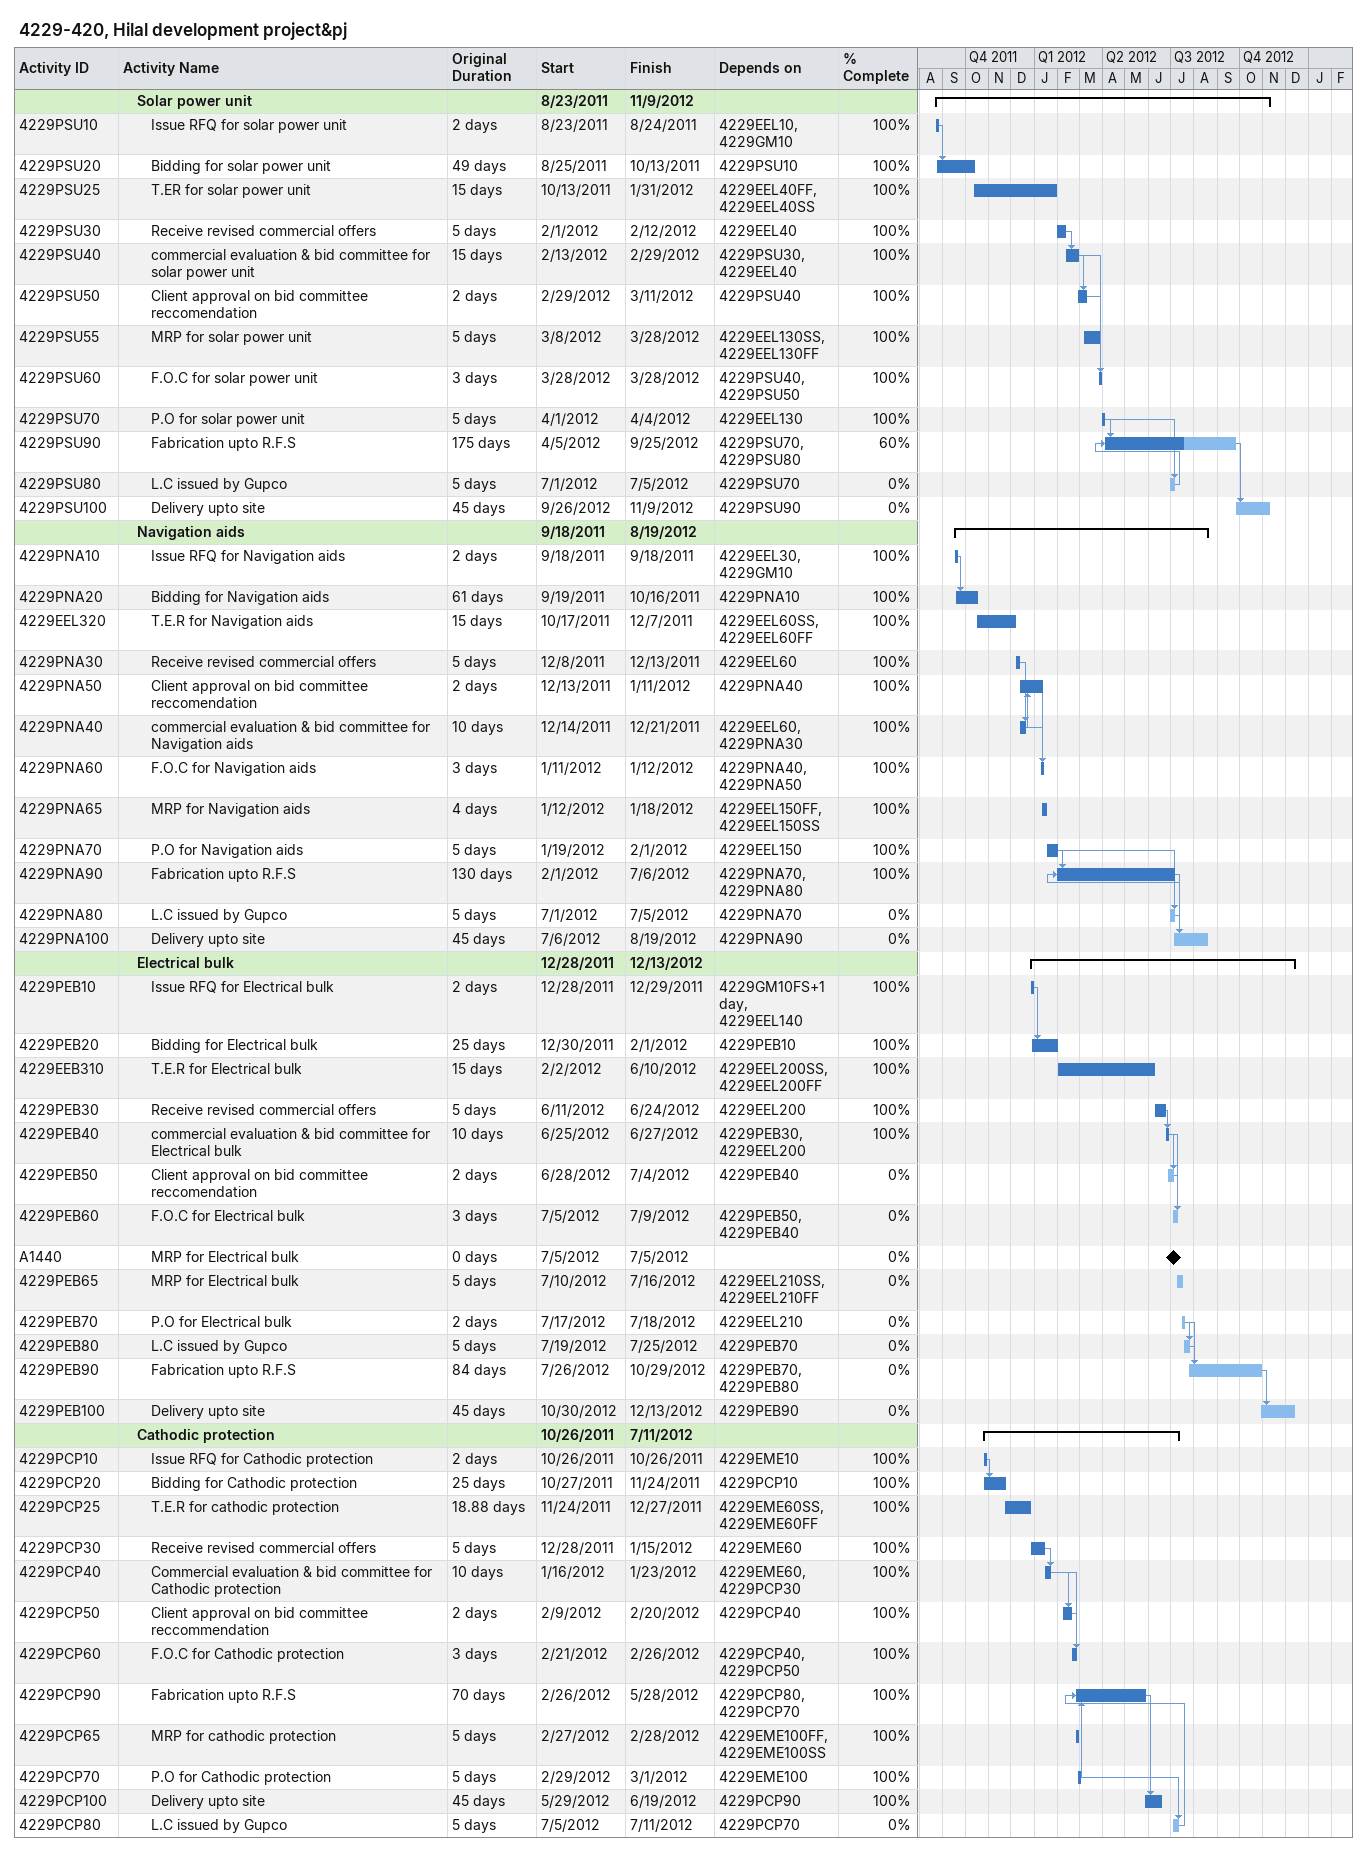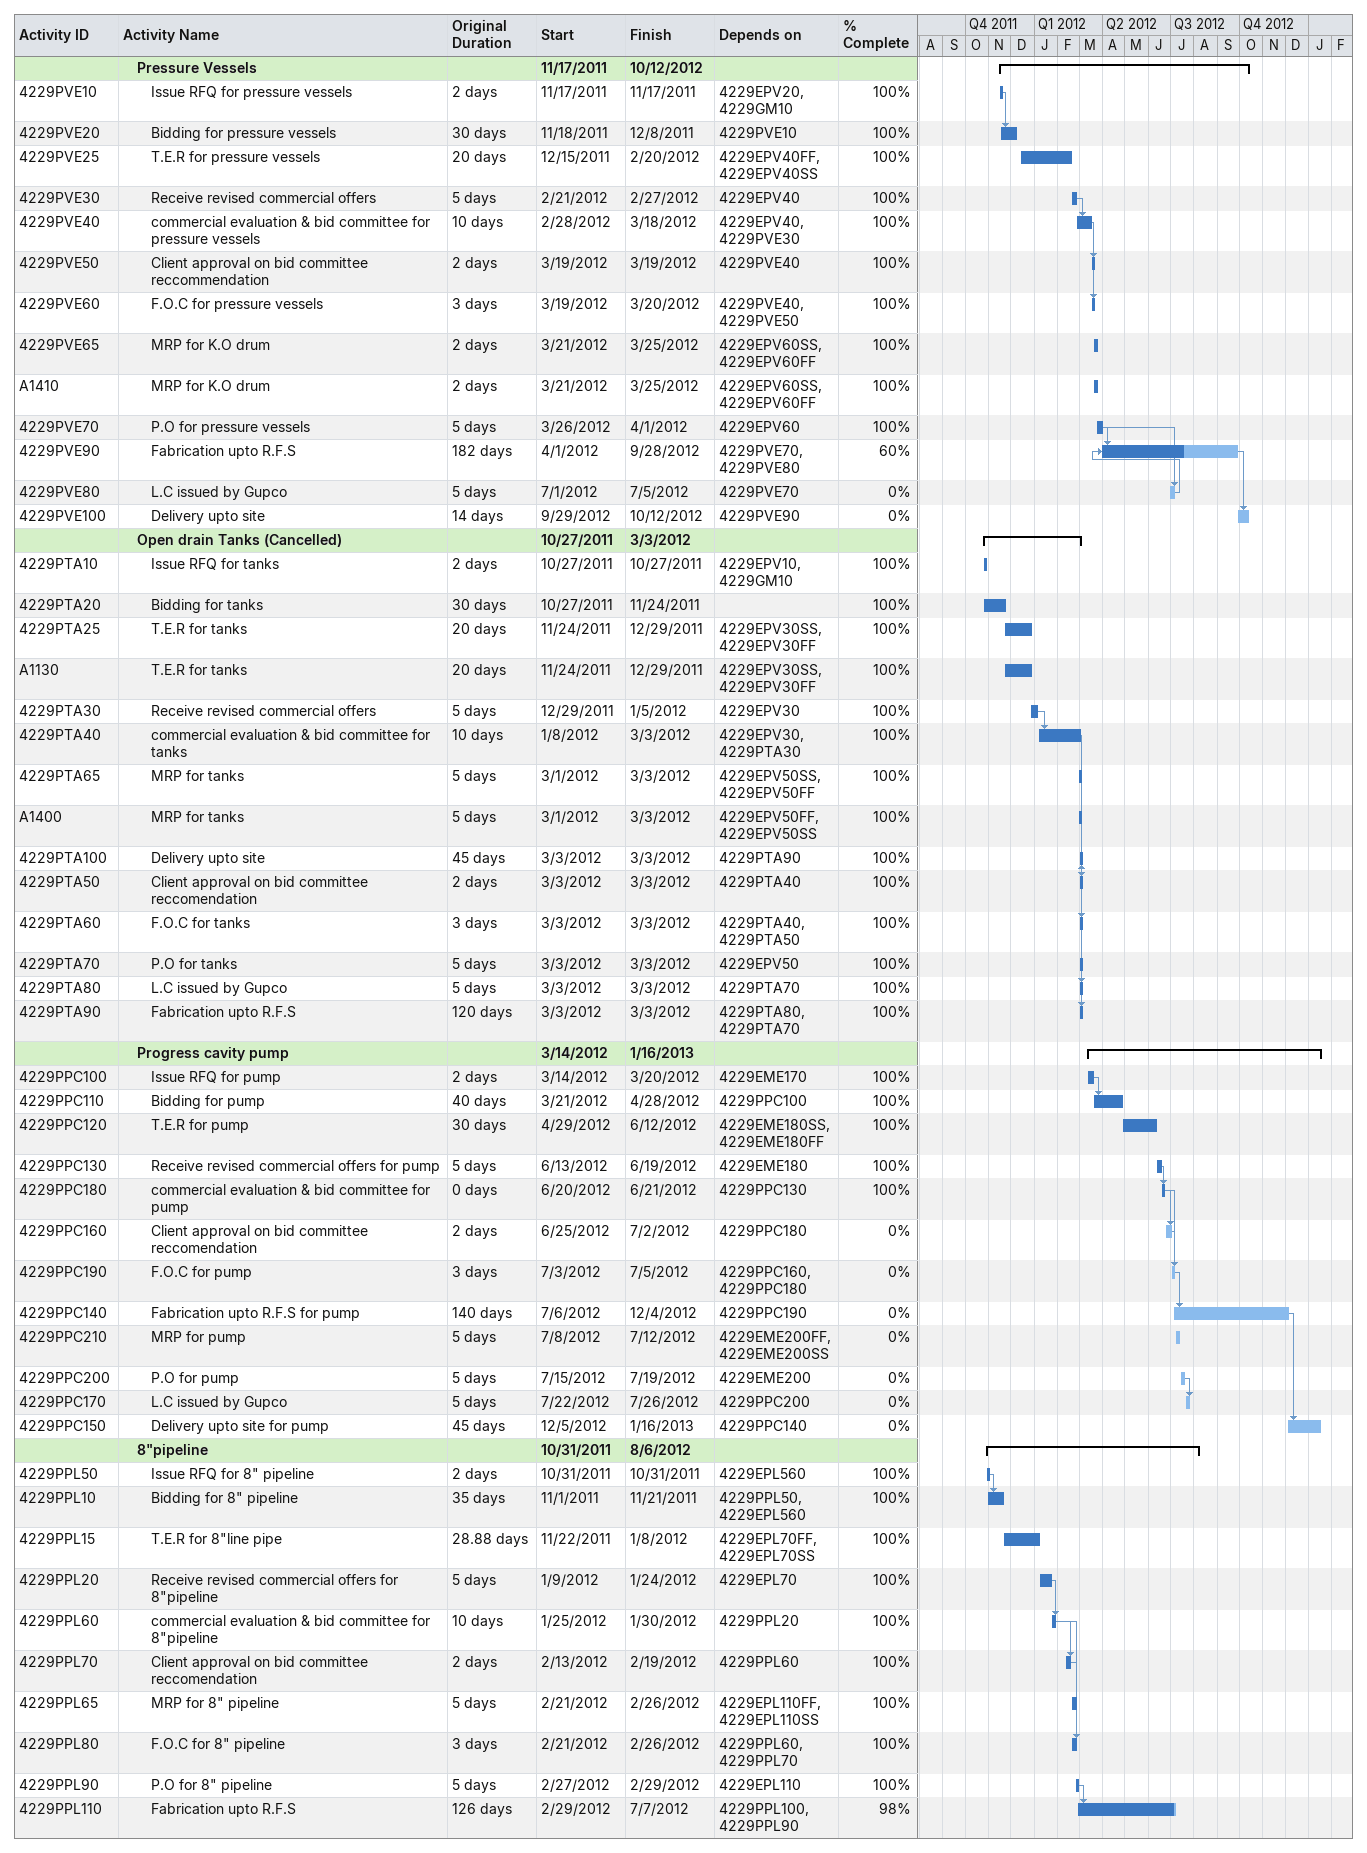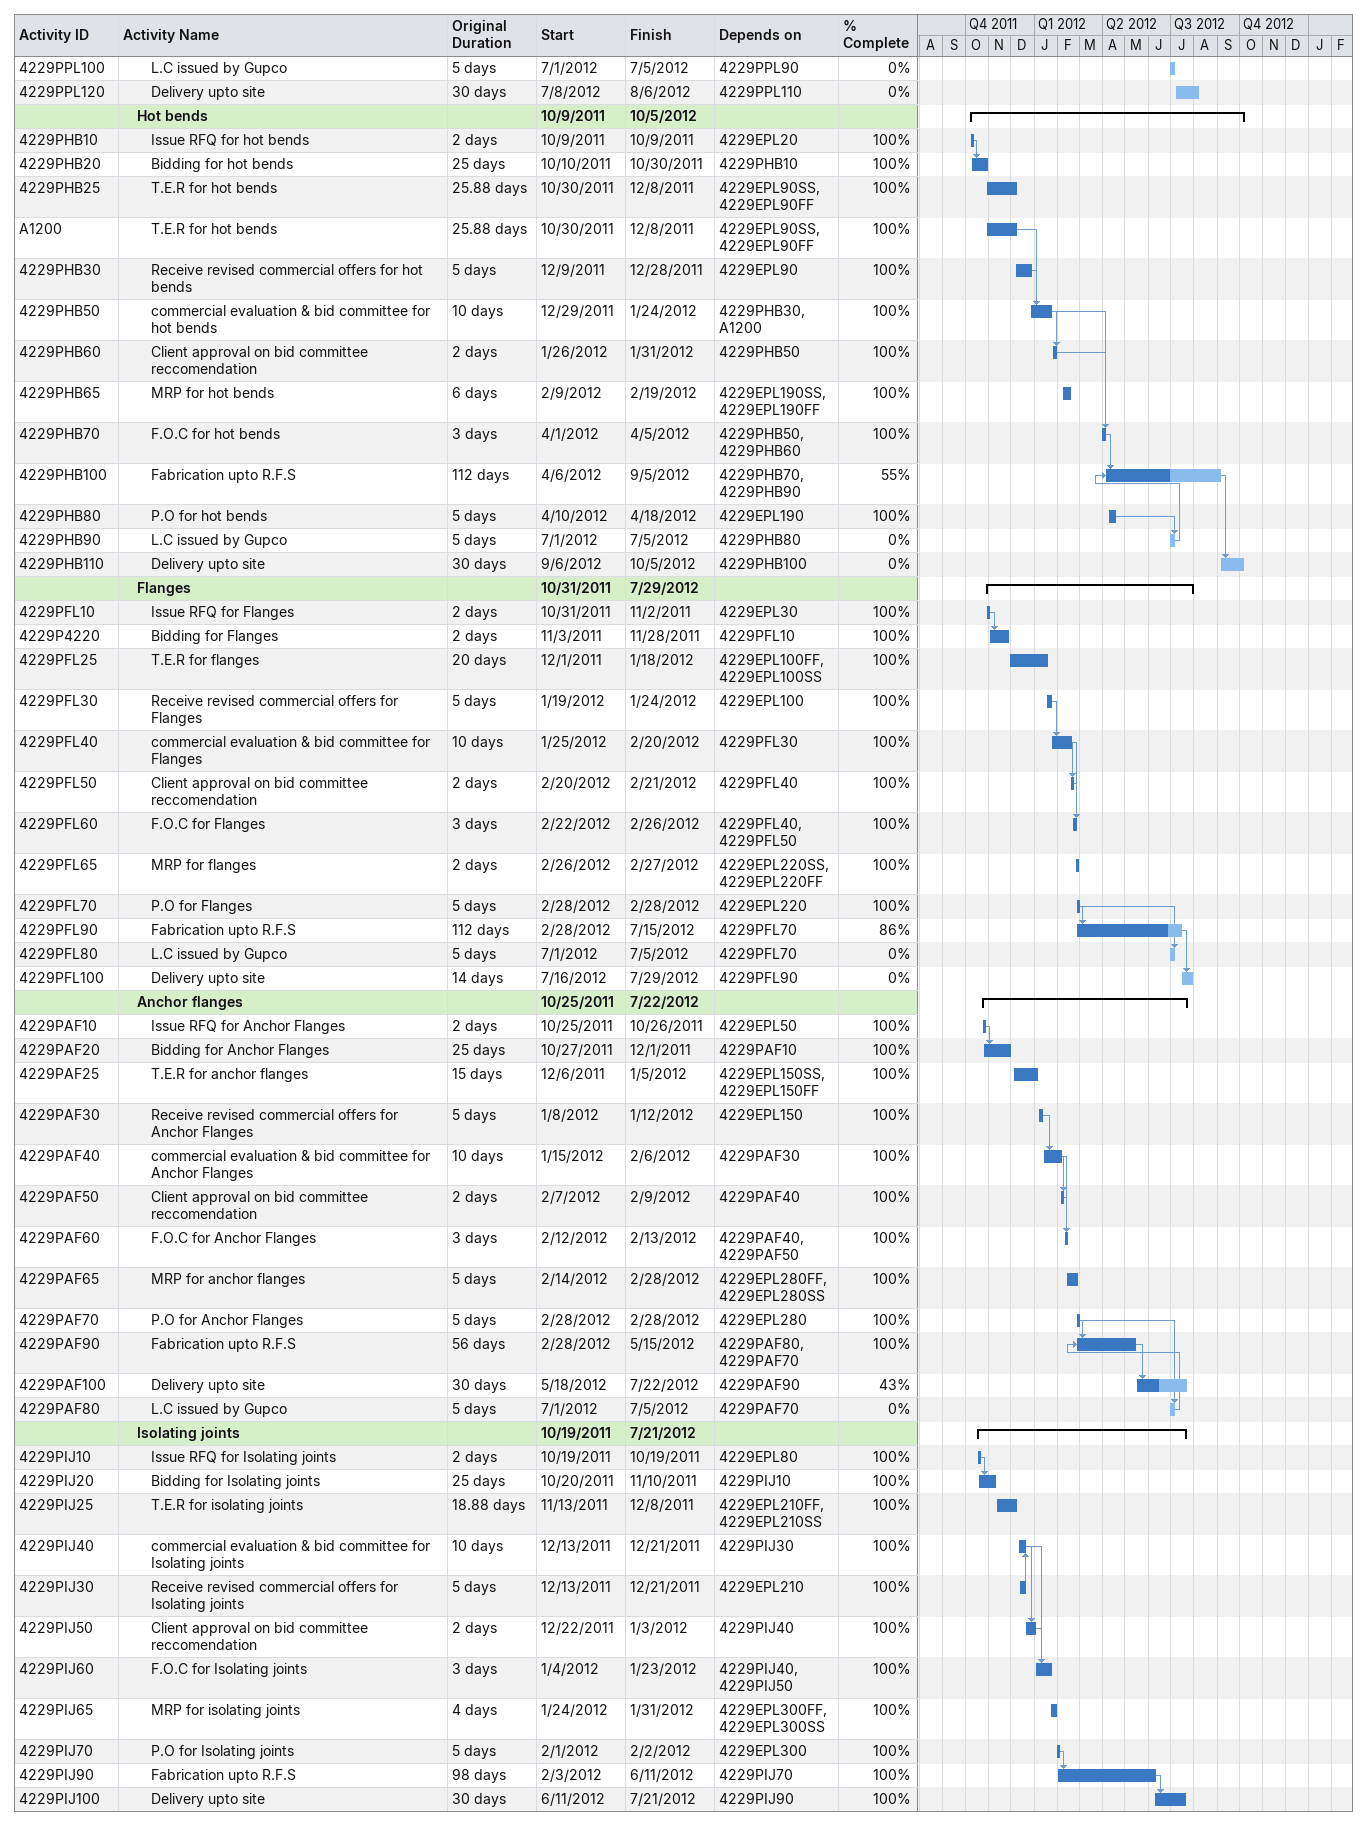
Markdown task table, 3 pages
4229-420, Hilal development project&pj

| ID | Level | Task | Original duration | Start | Finish | Predecessors | % complete |
|---|---|---|---|---|---|---|---|
|  | 2 | **Solar power unit** |  | 2011-08-23 | 2012-11-09 |  |  |
| 4229PSU10 | 3 | Issue RFQ for solar power unit | 2d | 2011-08-23 | 2011-08-24 | 4229EEL10, 4229GM10 | 100 |
| 4229PSU20 | 3 | Bidding for solar power unit | 49d | 2011-08-25 | 2011-10-13 | 4229PSU10 | 100 |
| 4229PSU25 | 3 | T.ER for solar power unit | 15d | 2011-10-13 | 2012-01-31 | 4229EEL40FF, 4229EEL40SS | 100 |
| 4229PSU30 | 3 | Receive revised commercial offers | 5d | 2012-02-01 | 2012-02-12 | 4229EEL40 | 100 |
| 4229PSU40 | 3 | commercial evaluation & bid committee for solar power unit | 15d | 2012-02-13 | 2012-02-29 | 4229PSU30, 4229EEL40 | 100 |
| 4229PSU50 | 3 | Client approval on bid committee reccomendation | 2d | 2012-02-29 | 2012-03-11 | 4229PSU40 | 100 |
| 4229PSU55 | 3 | MRP for solar power unit | 5d | 2012-03-08 | 2012-03-28 | 4229EEL130SS, 4229EEL130FF | 100 |
| 4229PSU60 | 3 | F.O.C for solar power unit | 3d | 2012-03-28 | 2012-03-28 | 4229PSU40, 4229PSU50 | 100 |
| 4229PSU70 | 3 | P.O for solar power unit | 5d | 2012-04-01 | 2012-04-04 | 4229EEL130 | 100 |
| 4229PSU90 | 3 | Fabrication upto R.F.S | 175d | 2012-04-05 | 2012-09-25 | 4229PSU70, 4229PSU80 | 60 |
| 4229PSU80 | 3 | L.C issued by Gupco | 5d | 2012-07-01 | 2012-07-05 | 4229PSU70 | 0 |
| 4229PSU100 | 3 | Delivery upto site | 45d | 2012-09-26 | 2012-11-09 | 4229PSU90 | 0 |
|  | 2 | **Navigation aids** |  | 2011-09-18 | 2012-08-19 |  |  |
| 4229PNA10 | 3 | Issue RFQ for Navigation aids | 2d | 2011-09-18 | 2011-09-18 | 4229EEL30, 4229GM10 | 100 |
| 4229PNA20 | 3 | Bidding for Navigation aids | 61d | 2011-09-19 | 2011-10-16 | 4229PNA10 | 100 |
| 4229EEL320 | 3 | T.E.R for Navigation aids | 15d | 2011-10-17 | 2011-12-07 | 4229EEL60SS, 4229EEL60FF | 100 |
| 4229PNA30 | 3 | Receive revised commercial offers | 5d | 2011-12-08 | 2011-12-13 | 4229EEL60 | 100 |
| 4229PNA50 | 3 | Client approval on bid committee reccomendation | 2d | 2011-12-13 | 2012-01-11 | 4229PNA40 | 100 |
| 4229PNA40 | 3 | commercial evaluation & bid committee for Navigation aids | 10d | 2011-12-14 | 2011-12-21 | 4229EEL60, 4229PNA30 | 100 |
| 4229PNA60 | 3 | F.O.C for Navigation aids | 3d | 2012-01-11 | 2012-01-12 | 4229PNA40, 4229PNA50 | 100 |
| 4229PNA65 | 3 | MRP for Navigation aids | 4d | 2012-01-12 | 2012-01-18 | 4229EEL150FF, 4229EEL150SS | 100 |
| 4229PNA70 | 3 | P.O for Navigation aids | 5d | 2012-01-19 | 2012-02-01 | 4229EEL150 | 100 |
| 4229PNA90 | 3 | Fabrication upto R.F.S | 130d | 2012-02-01 | 2012-07-06 | 4229PNA70, 4229PNA80 | 100 |
| 4229PNA80 | 3 | L.C issued by Gupco | 5d | 2012-07-01 | 2012-07-05 | 4229PNA70 | 0 |
| 4229PNA100 | 3 | Delivery upto site | 45d | 2012-07-06 | 2012-08-19 | 4229PNA90 | 0 |
|  | 2 | **Electrical bulk** |  | 2011-12-28 | 2012-12-13 |  |  |
| 4229PEB10 | 3 | Issue RFQ for Electrical bulk | 2d | 2011-12-28 | 2011-12-29 | 4229GM10FS+1d, 4229EEL140 | 100 |
| 4229PEB20 | 3 | Bidding for Electrical bulk | 25d | 2011-12-30 | 2012-02-01 | 4229PEB10 | 100 |
| 4229EEB310 | 3 | T.E.R for Electrical bulk | 15d | 2012-02-02 | 2012-06-10 | 4229EEL200SS, 4229EEL200FF | 100 |
| 4229PEB30 | 3 | Receive revised commercial offers | 5d | 2012-06-11 | 2012-06-24 | 4229EEL200 | 100 |
| 4229PEB40 | 3 | commercial evaluation & bid committee for Electrical bulk | 10d | 2012-06-25 | 2012-06-27 | 4229PEB30, 4229EEL200 | 100 |
| 4229PEB50 | 3 | Client approval on bid committee reccomendation | 2d | 2012-06-28 | 2012-07-04 | 4229PEB40 | 0 |
| 4229PEB60 | 3 | F.O.C for Electrical bulk | 3d | 2012-07-05 | 2012-07-09 | 4229PEB50, 4229PEB40 | 0 |
| A1440 | 3 | MRP for Electrical bulk | 0d | 2012-07-05 | 2012-07-05 |  | 0 |
| 4229PEB65 | 3 | MRP for Electrical bulk | 5d | 2012-07-10 | 2012-07-16 | 4229EEL210SS, 4229EEL210FF | 0 |
| 4229PEB70 | 3 | P.O for Electrical bulk | 2d | 2012-07-17 | 2012-07-18 | 4229EEL210 | 0 |
| 4229PEB80 | 3 | L.C issued by Gupco | 5d | 2012-07-19 | 2012-07-25 | 4229PEB70 | 0 |
| 4229PEB90 | 3 | Fabrication upto R.F.S | 84d | 2012-07-26 | 2012-10-29 | 4229PEB70, 4229PEB80 | 0 |
| 4229PEB100 | 3 | Delivery upto site | 45d | 2012-10-30 | 2012-12-13 | 4229PEB90 | 0 |
|  | 2 | **Cathodic protection** |  | 2011-10-26 | 2012-07-11 |  |  |
| 4229PCP10 | 3 | Issue RFQ for Cathodic protection | 2d | 2011-10-26 | 2011-10-26 | 4229EME10 | 100 |
| 4229PCP20 | 3 | Bidding for Cathodic protection | 25d | 2011-10-27 | 2011-11-24 | 4229PCP10 | 100 |
| 4229PCP25 | 3 | T.E.R for cathodic protection | 18.88d | 2011-11-24 | 2011-12-27 | 4229EME60SS, 4229EME60FF | 100 |
| 4229PCP30 | 3 | Receive revised commercial offers | 5d | 2011-12-28 | 2012-01-15 | 4229EME60 | 100 |
| 4229PCP40 | 3 | Commercial evaluation & bid committee for Cathodic protection | 10d | 2012-01-16 | 2012-01-23 | 4229EME60, 4229PCP30 | 100 |
| 4229PCP50 | 3 | Client approval on bid committee reccommendation | 2d | 2012-02-09 | 2012-02-20 | 4229PCP40 | 100 |
| 4229PCP60 | 3 | F.O.C for Cathodic protection | 3d | 2012-02-21 | 2012-02-26 | 4229PCP40, 4229PCP50 | 100 |
| 4229PCP90 | 3 | Fabrication upto R.F.S | 70d | 2012-02-26 | 2012-05-28 | 4229PCP80, 4229PCP70 | 100 |
| 4229PCP65 | 3 | MRP for cathodic protection | 5d | 2012-02-27 | 2012-02-28 | 4229EME100FF, 4229EME100SS | 100 |
| 4229PCP70 | 3 | P.O for Cathodic protection | 5d | 2012-02-29 | 2012-03-01 | 4229EME100 | 100 |
| 4229PCP100 | 3 | Delivery upto site | 45d | 2012-05-29 | 2012-06-19 | 4229PCP90 | 100 |
| 4229PCP80 | 3 | L.C issued by Gupco | 5d | 2012-07-05 | 2012-07-11 | 4229PCP70 | 0 |
|  | 2 | **Pressure Vessels** |  | 2011-11-17 | 2012-10-12 |  |  |
| 4229PVE10 | 3 | Issue RFQ for pressure vessels | 2d | 2011-11-17 | 2011-11-17 | 4229EPV20, 4229GM10 | 100 |
| 4229PVE20 | 3 | Bidding for pressure vessels | 30d | 2011-11-18 | 2011-12-08 | 4229PVE10 | 100 |
| 4229PVE25 | 3 | T.E.R for pressure vessels | 20d | 2011-12-15 | 2012-02-20 | 4229EPV40FF, 4229EPV40SS | 100 |
| 4229PVE30 | 3 | Receive revised commercial offers | 5d | 2012-02-21 | 2012-02-27 | 4229EPV40 | 100 |
| 4229PVE40 | 3 | commercial evaluation & bid committee for pressure vessels | 10d | 2012-02-28 | 2012-03-18 | 4229EPV40, 4229PVE30 | 100 |
| 4229PVE50 | 3 | Client approval on bid committee reccommendation | 2d | 2012-03-19 | 2012-03-19 | 4229PVE40 | 100 |
| 4229PVE60 | 3 | F.O.C for pressure vessels | 3d | 2012-03-19 | 2012-03-20 | 4229PVE40, 4229PVE50 | 100 |
| 4229PVE65 | 3 | MRP for K.O drum | 2d | 2012-03-21 | 2012-03-25 | 4229EPV60SS, 4229EPV60FF | 100 |
| A1410 | 3 | MRP for K.O drum | 2d | 2012-03-21 | 2012-03-25 | 4229EPV60SS, 4229EPV60FF | 100 |
| 4229PVE70 | 3 | P.O for pressure vessels | 5d | 2012-03-26 | 2012-04-01 | 4229EPV60 | 100 |
| 4229PVE90 | 3 | Fabrication upto R.F.S | 182d | 2012-04-01 | 2012-09-28 | 4229PVE70, 4229PVE80 | 60 |
| 4229PVE80 | 3 | L.C issued by Gupco | 5d | 2012-07-01 | 2012-07-05 | 4229PVE70 | 0 |
| 4229PVE100 | 3 | Delivery upto site | 14d | 2012-09-29 | 2012-10-12 | 4229PVE90 | 0 |
|  | 2 | **Open drain Tanks (Cancelled)** |  | 2011-10-27 | 2012-03-03 |  |  |
| 4229PTA10 | 3 | Issue RFQ for tanks | 2d | 2011-10-27 | 2011-10-27 | 4229EPV10, 4229GM10 | 100 |
| 4229PTA20 | 3 | Bidding for tanks | 30d | 2011-10-27 | 2011-11-24 |  | 100 |
| 4229PTA25 | 3 | T.E.R for tanks | 20d | 2011-11-24 | 2011-12-29 | 4229EPV30SS, 4229EPV30FF | 100 |
| A1130 | 3 | T.E.R for tanks | 20d | 2011-11-24 | 2011-12-29 | 4229EPV30SS, 4229EPV30FF | 100 |
| 4229PTA30 | 3 | Receive revised commercial offers | 5d | 2011-12-29 | 2012-01-05 | 4229EPV30 | 100 |
| 4229PTA40 | 3 | commercial evaluation & bid committee for tanks | 10d | 2012-01-08 | 2012-03-03 | 4229EPV30, 4229PTA30 | 100 |
| 4229PTA65 | 3 | MRP for tanks | 5d | 2012-03-01 | 2012-03-03 | 4229EPV50SS, 4229EPV50FF | 100 |
| A1400 | 3 | MRP for tanks | 5d | 2012-03-01 | 2012-03-03 | 4229EPV50FF, 4229EPV50SS | 100 |
| 4229PTA100 | 3 | Delivery upto site | 45d | 2012-03-03 | 2012-03-03 | 4229PTA90 | 100 |
| 4229PTA50 | 3 | Client approval on bid committee reccomendation | 2d | 2012-03-03 | 2012-03-03 | 4229PTA40 | 100 |
| 4229PTA60 | 3 | F.O.C for tanks | 3d | 2012-03-03 | 2012-03-03 | 4229PTA40, 4229PTA50 | 100 |
| 4229PTA70 | 3 | P.O for tanks | 5d | 2012-03-03 | 2012-03-03 | 4229EPV50 | 100 |
| 4229PTA80 | 3 | L.C issued by Gupco | 5d | 2012-03-03 | 2012-03-03 | 4229PTA70 | 100 |
| 4229PTA90 | 3 | Fabrication upto R.F.S | 120d | 2012-03-03 | 2012-03-03 | 4229PTA80, 4229PTA70 | 100 |
|  | 2 | **Progress cavity pump** |  | 2012-03-14 | 2013-01-16 |  |  |
| 4229PPC100 | 3 | Issue RFQ for pump | 2d | 2012-03-14 | 2012-03-20 | 4229EME170 | 100 |
| 4229PPC110 | 3 | Bidding for pump | 40d | 2012-03-21 | 2012-04-28 | 4229PPC100 | 100 |
| 4229PPC120 | 3 | T.E.R for pump | 30d | 2012-04-29 | 2012-06-12 | 4229EME180SS, 4229EME180FF | 100 |
| 4229PPC130 | 3 | Receive revised commercial offers for pump | 5d | 2012-06-13 | 2012-06-19 | 4229EME180 | 100 |
| 4229PPC180 | 3 | commercial evaluation & bid committee for pump | 0d | 2012-06-20 | 2012-06-21 | 4229PPC130 | 100 |
| 4229PPC160 | 3 | Client approval on bid committee reccomendation | 2d | 2012-06-25 | 2012-07-02 | 4229PPC180 | 0 |
| 4229PPC190 | 3 | F.O.C for pump | 3d | 2012-07-03 | 2012-07-05 | 4229PPC160, 4229PPC180 | 0 |
| 4229PPC140 | 3 | Fabrication upto R.F.S for pump | 140d | 2012-07-06 | 2012-12-04 | 4229PPC190 | 0 |
| 4229PPC210 | 3 | MRP for pump | 5d | 2012-07-08 | 2012-07-12 | 4229EME200FF, 4229EME200SS | 0 |
| 4229PPC200 | 3 | P.O for pump | 5d | 2012-07-15 | 2012-07-19 | 4229EME200 | 0 |
| 4229PPC170 | 3 | L.C issued by Gupco | 5d | 2012-07-22 | 2012-07-26 | 4229PPC200 | 0 |
| 4229PPC150 | 3 | Delivery upto site for pump | 45d | 2012-12-05 | 2013-01-16 | 4229PPC140 | 0 |
|  | 2 | **8"pipeline** |  | 2011-10-31 | 2012-08-06 |  |  |
| 4229PPL50 | 3 | Issue RFQ for 8" pipeline | 2d | 2011-10-31 | 2011-10-31 | 4229EPL560 | 100 |
| 4229PPL10 | 3 | Bidding for 8" pipeline | 35d | 2011-11-01 | 2011-11-21 | 4229PPL50, 4229EPL560 | 100 |
| 4229PPL15 | 3 | T.E.R for 8"line pipe | 28.88d | 2011-11-22 | 2012-01-08 | 4229EPL70FF, 4229EPL70SS | 100 |
| 4229PPL20 | 3 | Receive revised commercial offers for 8"pipeline | 5d | 2012-01-09 | 2012-01-24 | 4229EPL70 | 100 |
| 4229PPL60 | 3 | commercial evaluation & bid committee for 8"pipeline | 10d | 2012-01-25 | 2012-01-30 | 4229PPL20 | 100 |
| 4229PPL70 | 3 | Client approval on bid committee reccomendation | 2d | 2012-02-13 | 2012-02-19 | 4229PPL60 | 100 |
| 4229PPL65 | 3 | MRP for 8" pipeline | 5d | 2012-02-21 | 2012-02-26 | 4229EPL110FF, 4229EPL110SS | 100 |
| 4229PPL80 | 3 | F.O.C for 8" pipeline | 3d | 2012-02-21 | 2012-02-26 | 4229PPL60, 4229PPL70 | 100 |
| 4229PPL90 | 3 | P.O for 8" pipeline | 5d | 2012-02-27 | 2012-02-29 | 4229EPL110 | 100 |
| 4229PPL110 | 3 | Fabrication upto R.F.S | 126d | 2012-02-29 | 2012-07-07 | 4229PPL100, 4229PPL90 | 98 |
| 4229PPL100 | 3 | L.C issued by Gupco | 5d | 2012-07-01 | 2012-07-05 | 4229PPL90 | 0 |
| 4229PPL120 | 3 | Delivery upto site | 30d | 2012-07-08 | 2012-08-06 | 4229PPL110 | 0 |
|  | 2 | **Hot bends** |  | 2011-10-09 | 2012-10-05 |  |  |
| 4229PHB10 | 3 | Issue RFQ for hot bends | 2d | 2011-10-09 | 2011-10-09 | 4229EPL20 | 100 |
| 4229PHB20 | 3 | Bidding for hot bends | 25d | 2011-10-10 | 2011-10-30 | 4229PHB10 | 100 |
| 4229PHB25 | 3 | T.E.R for hot bends | 25.88d | 2011-10-30 | 2011-12-08 | 4229EPL90SS, 4229EPL90FF | 100 |
| A1200 | 3 | T.E.R for hot bends | 25.88d | 2011-10-30 | 2011-12-08 | 4229EPL90SS, 4229EPL90FF | 100 |
| 4229PHB30 | 3 | Receive revised commercial offers for hot bends | 5d | 2011-12-09 | 2011-12-28 | 4229EPL90 | 100 |
| 4229PHB50 | 3 | commercial evaluation & bid committee for hot bends | 10d | 2011-12-29 | 2012-01-24 | 4229PHB30, A1200 | 100 |
| 4229PHB60 | 3 | Client approval on bid committee reccomendation | 2d | 2012-01-26 | 2012-01-31 | 4229PHB50 | 100 |
| 4229PHB65 | 3 | MRP for hot bends | 6d | 2012-02-09 | 2012-02-19 | 4229EPL190SS, 4229EPL190FF | 100 |
| 4229PHB70 | 3 | F.O.C for hot bends | 3d | 2012-04-01 | 2012-04-05 | 4229PHB50, 4229PHB60 | 100 |
| 4229PHB100 | 3 | Fabrication upto R.F.S | 112d | 2012-04-06 | 2012-09-05 | 4229PHB70, 4229PHB90 | 55 |
| 4229PHB80 | 3 | P.O for hot bends | 5d | 2012-04-10 | 2012-04-18 | 4229EPL190 | 100 |
| 4229PHB90 | 3 | L.C issued by Gupco | 5d | 2012-07-01 | 2012-07-05 | 4229PHB80 | 0 |
| 4229PHB110 | 3 | Delivery upto site | 30d | 2012-09-06 | 2012-10-05 | 4229PHB100 | 0 |
|  | 2 | **Flanges** |  | 2011-10-31 | 2012-07-29 |  |  |
| 4229PFL10 | 3 | Issue RFQ for Flanges | 2d | 2011-10-31 | 2011-11-02 | 4229EPL30 | 100 |
| 4229P4220 | 3 | Bidding for Flanges | 2d | 2011-11-03 | 2011-11-28 | 4229PFL10 | 100 |
| 4229PFL25 | 3 | T.E.R for flanges | 20d | 2011-12-01 | 2012-01-18 | 4229EPL100FF, 4229EPL100SS | 100 |
| 4229PFL30 | 3 | Receive revised commercial offers for Flanges | 5d | 2012-01-19 | 2012-01-24 | 4229EPL100 | 100 |
| 4229PFL40 | 3 | commercial evaluation & bid committee for Flanges | 10d | 2012-01-25 | 2012-02-20 | 4229PFL30 | 100 |
| 4229PFL50 | 3 | Client approval on bid committee reccomendation | 2d | 2012-02-20 | 2012-02-21 | 4229PFL40 | 100 |
| 4229PFL60 | 3 | F.O.C for Flanges | 3d | 2012-02-22 | 2012-02-26 | 4229PFL40, 4229PFL50 | 100 |
| 4229PFL65 | 3 | MRP for flanges | 2d | 2012-02-26 | 2012-02-27 | 4229EPL220SS, 4229EPL220FF | 100 |
| 4229PFL70 | 3 | P.O for Flanges | 5d | 2012-02-28 | 2012-02-28 | 4229EPL220 | 100 |
| 4229PFL90 | 3 | Fabrication upto R.F.S | 112d | 2012-02-28 | 2012-07-15 | 4229PFL70 | 86 |
| 4229PFL80 | 3 | L.C issued by Gupco | 5d | 2012-07-01 | 2012-07-05 | 4229PFL70 | 0 |
| 4229PFL100 | 3 | Delivery upto site | 14d | 2012-07-16 | 2012-07-29 | 4229PFL90 | 0 |
|  | 2 | **Anchor flanges** |  | 2011-10-25 | 2012-07-22 |  |  |
| 4229PAF10 | 3 | Issue RFQ for Anchor Flanges | 2d | 2011-10-25 | 2011-10-26 | 4229EPL50 | 100 |
| 4229PAF20 | 3 | Bidding for Anchor Flanges | 25d | 2011-10-27 | 2011-12-01 | 4229PAF10 | 100 |
| 4229PAF25 | 3 | T.E.R for anchor flanges | 15d | 2011-12-06 | 2012-01-05 | 4229EPL150SS, 4229EPL150FF | 100 |
| 4229PAF30 | 3 | Receive revised commercial offers for Anchor Flanges | 5d | 2012-01-08 | 2012-01-12 | 4229EPL150 | 100 |
| 4229PAF40 | 3 | commercial evaluation & bid committee for Anchor Flanges | 10d | 2012-01-15 | 2012-02-06 | 4229PAF30 | 100 |
| 4229PAF50 | 3 | Client approval on bid committee reccomendation | 2d | 2012-02-07 | 2012-02-09 | 4229PAF40 | 100 |
| 4229PAF60 | 3 | F.O.C for Anchor Flanges | 3d | 2012-02-12 | 2012-02-13 | 4229PAF40, 4229PAF50 | 100 |
| 4229PAF65 | 3 | MRP for anchor flanges | 5d | 2012-02-14 | 2012-02-28 | 4229EPL280FF, 4229EPL280SS | 100 |
| 4229PAF70 | 3 | P.O for Anchor Flanges | 5d | 2012-02-28 | 2012-02-28 | 4229EPL280 | 100 |
| 4229PAF90 | 3 | Fabrication upto R.F.S | 56d | 2012-02-28 | 2012-05-15 | 4229PAF80, 4229PAF70 | 100 |
| 4229PAF100 | 3 | Delivery upto site | 30d | 2012-05-18 | 2012-07-22 | 4229PAF90 | 43 |
| 4229PAF80 | 3 | L.C issued by Gupco | 5d | 2012-07-01 | 2012-07-05 | 4229PAF70 | 0 |
|  | 2 | **Isolating joints** |  | 2011-10-19 | 2012-07-21 |  |  |
| 4229PIJ10 | 3 | Issue RFQ for Isolating joints | 2d | 2011-10-19 | 2011-10-19 | 4229EPL80 | 100 |
| 4229PIJ20 | 3 | Bidding for Isolating joints | 25d | 2011-10-20 | 2011-11-10 | 4229PIJ10 | 100 |
| 4229PIJ25 | 3 | T.E.R for isolating joints | 18.88d | 2011-11-13 | 2011-12-08 | 4229EPL210FF, 4229EPL210SS | 100 |
| 4229PIJ40 | 3 | commercial evaluation & bid committee for Isolating joints | 10d | 2011-12-13 | 2011-12-21 | 4229PIJ30 | 100 |
| 4229PIJ30 | 3 | Receive revised commercial offers for Isolating joints | 5d | 2011-12-13 | 2011-12-21 | 4229EPL210 | 100 |
| 4229PIJ50 | 3 | Client approval on bid committee reccomendation | 2d | 2011-12-22 | 2012-01-03 | 4229PIJ40 | 100 |
| 4229PIJ60 | 3 | F.O.C for Isolating joints | 3d | 2012-01-04 | 2012-01-23 | 4229PIJ40, 4229PIJ50 | 100 |
| 4229PIJ65 | 3 | MRP for isolating joints | 4d | 2012-01-24 | 2012-01-31 | 4229EPL300FF, 4229EPL300SS | 100 |
| 4229PIJ70 | 3 | P.O for Isolating joints | 5d | 2012-02-01 | 2012-02-02 | 4229EPL300 | 100 |
| 4229PIJ90 | 3 | Fabrication upto R.F.S | 98d | 2012-02-03 | 2012-06-11 | 4229PIJ70 | 100 |
| 4229PIJ100 | 3 | Delivery upto site | 30d | 2012-06-11 | 2012-07-21 | 4229PIJ90 | 100 |
